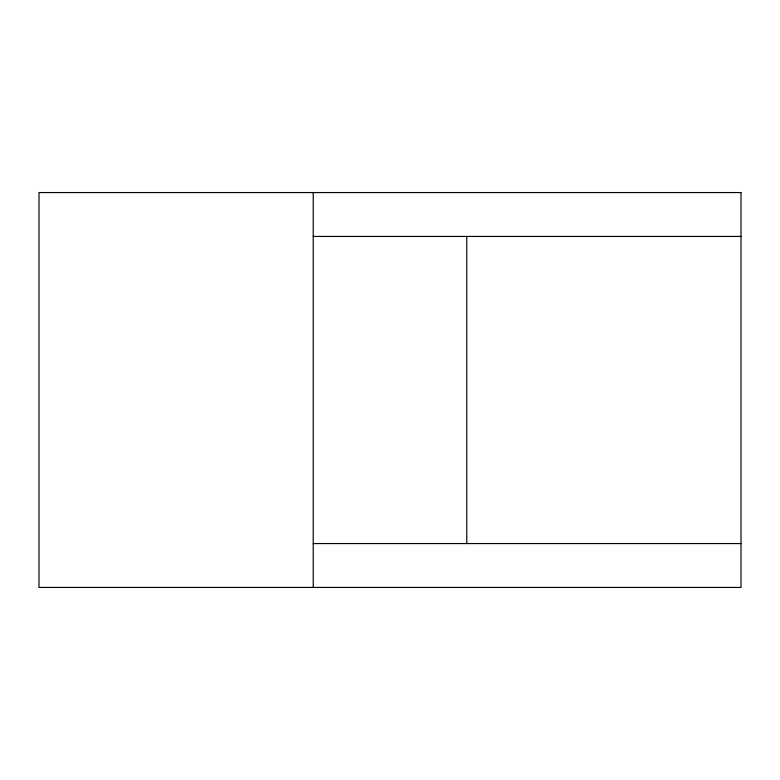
<?xml version="1.0" encoding="UTF-8"?>
<svg xmlns="http://www.w3.org/2000/svg" width="780" height="780" viewBox="0 0 780 780"><rect width="100%" height="100%" fill="white"/><g stroke="black" fill="none" stroke-linecap="round" stroke-linejoin="round"><path stroke-width="1.17" d="M313.219 236.438L741 236.438M313.219 543.562L741 543.562M466.781 236.438L466.781 543.562M313.219 192.562L313.219 587.438M741 192.562L39 192.562L39 587.438L741 587.438L741 192.562"/></g></svg>
